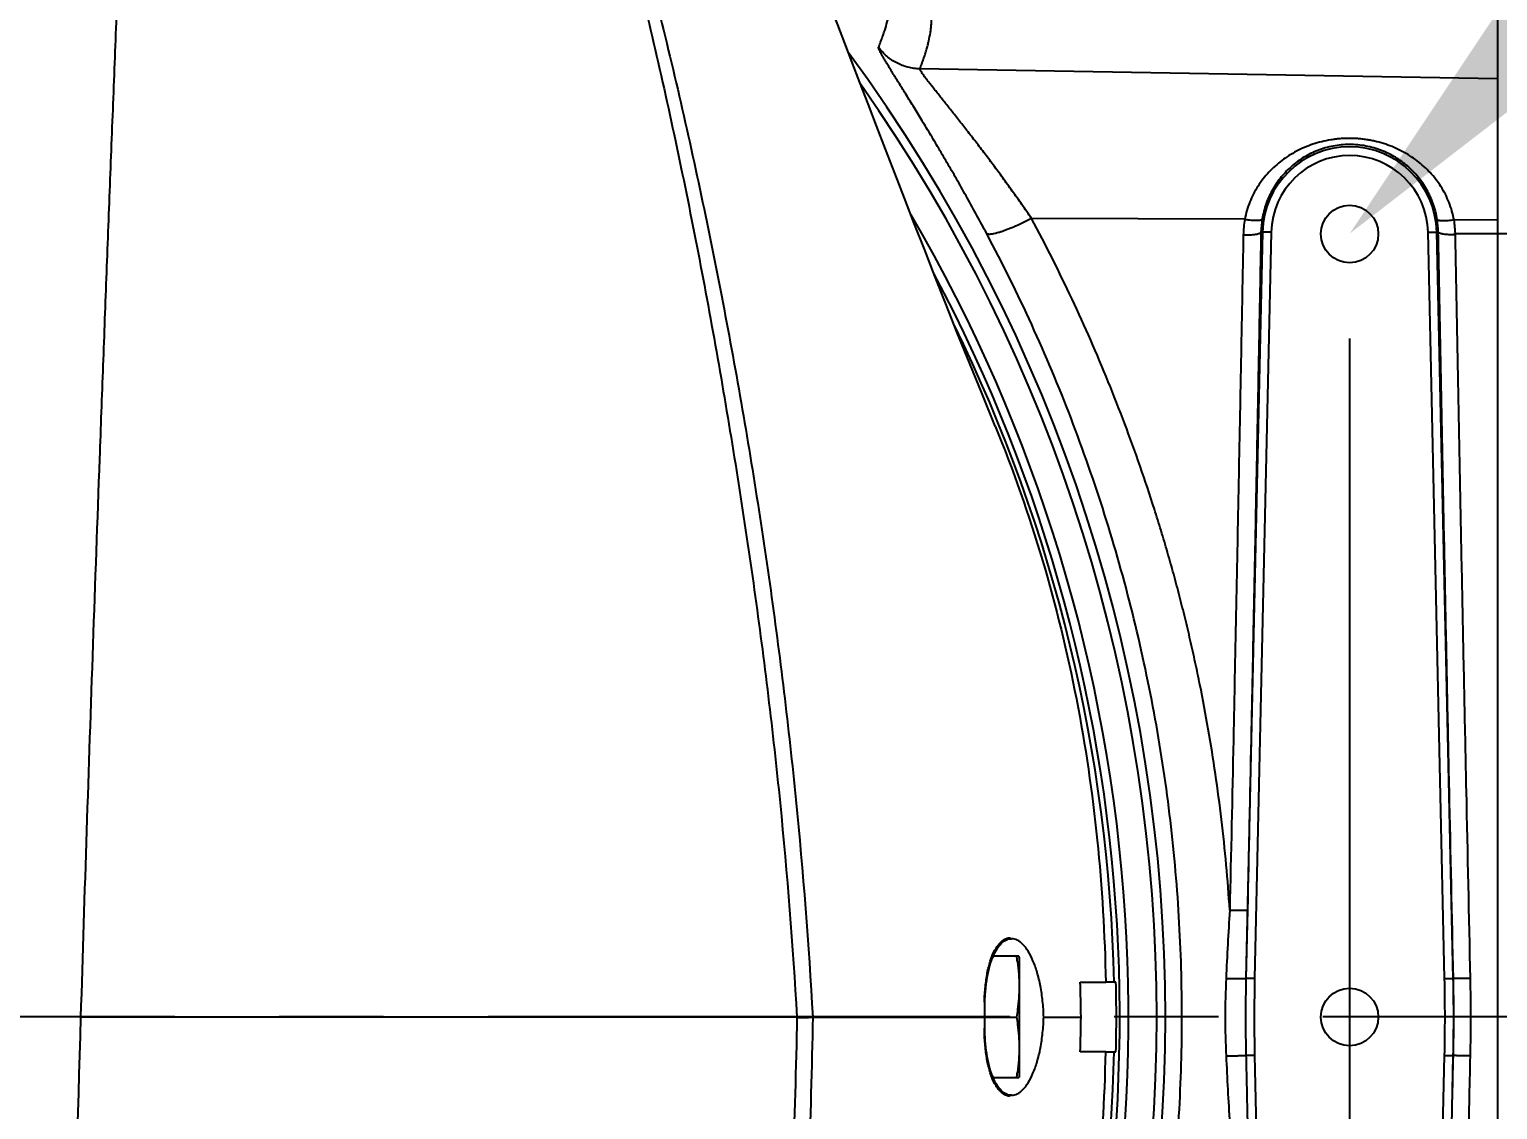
# Model space of a CAD drawing. Header units: millimetres. Extents: x 4086 to 8300, y 123 to 1549.
# Drawn here: x 7036.14 to 7057.24, y 456.67 to 472.19 of the extents above; entities that cross this region are included whole.
import ezdxf
from ezdxf import colors
from ezdxf.entities.mleader import LeaderData, LeaderLine
from ezdxf.math import Vec2, Vec3

# ---------------------------------------------------------------- set-up
doc = ezdxf.new("R2010")
doc.units = ezdxf.units.MM
doc.linetypes.add('CENTER', pattern=[0.6, 0.375, -0.075, 0.075, -0.075])
for name, color, linetype in [('中心线', 7, 'Continuous'), ('外形图', 7, 'Continuous'), ('多重引线', 7, 'Continuous'), ('尺寸标注', 7, 'Continuous')]:
    doc.layers.add(name, color=color, linetype=linetype)
doc.styles.add('思源黑', font='SourceHanSansCN-Normal.ttf')
doc.dimstyles.new('尺寸标注_1_4比例', dxfattribs={"dimtxt": 7, "dimasz": 6, "dimexe": 2, "dimexo": 1.5, "dimgap": 1, "dimtad": 1, "dimdec": 1, "dimlfac": 4, "dimdsep": 46, "dimtxsty": '思源黑', "dimcen": 0.09, "dimadec": 0, "dimazin": 0, "dimtp": 0.01, "dimtm": 0.01, "dimtfac": 1, "dimtdec": 1, "dimtofl": 0, "dimtmove": 0, "dimatfit": 3, "dimfxl": 1, "dimtolj": 1, "dimarcsym": 0})

# ---------------------------------------------------------------- blocks, each defined once
blk = doc.blocks.new('*D761')
at = {"layer": 'Defpoints', "color": 0}
for p in [(7055.112, 469.247), (7016.612, 423.975), (7055.112, 413.097)]:
    blk.add_point(p, dxfattribs=at)
at = {"layer": '尺寸标注', "color": 0, "lineweight": -2}
for p, q in [((7055.112, 467.747), (7055.112, 411.097)), ((7016.612, 422.475), (7016.612, 411.097)), ((7022.612, 413.097), (7049.112, 413.097))]:
    blk.add_line(p, q, dxfattribs=at)
at = {"layer": '尺寸标注', "color": 0}
for points in [[(7022.612, 414.097), (7022.612, 412.097), (7016.612, 413.097)], [(7049.112, 412.097), (7049.112, 414.097), (7055.112, 413.097)]]:
    blk.add_solid(points, dxfattribs=at)
at = {"layer": '尺寸标注', "color": 0, "insert": (7035.862, 417.659), "char_height": 7, "attachment_point": 5, "style": '思源黑'}
blk.add_mtext('\\A1;154', dxfattribs=at)
blk = doc.blocks.new('*D762')
at = {"layer": 'Defpoints', "color": 0}
for p in [(7055.112, 469.252), (7055.112, 446.747), (7087.838, 446.747)]:
    blk.add_point(p, dxfattribs=at)
at = {"layer": '尺寸标注', "color": 0, "lineweight": -2}
for p, q in [((7056.612, 469.252), (7089.838, 469.252)), ((7087.838, 463.252), (7087.838, 452.747)), ((7056.612, 446.747), (7089.838, 446.747))]:
    blk.add_line(p, q, dxfattribs=at)
at = {"layer": '尺寸标注', "color": 0}
for points in [[(7088.838, 463.252), (7086.838, 463.252), (7087.838, 469.252)], [(7086.838, 452.747), (7088.838, 452.747), (7087.838, 446.747)]]:
    blk.add_solid(points, dxfattribs=at)
at = {"layer": '尺寸标注', "color": 0, "insert": (7083.214, 457.999), "char_height": 7, "attachment_point": 5, "rotation": 90, "style": '思源黑'}
blk.add_mtext('\\A1;90', dxfattribs=at)

msp = doc.modelspace()

# ---------------------------------------------------------------- linework, layer by layer
at = {"layer": '中心线', "linetype": 'CENTER', "ltscale": 20}
msp.add_line((7074.229, 457.9978), (6904.8666, 457.9978), dxfattribs=at)
at = {"layer": '外形图'}
for p, q in [((7057.2393, 472.4718), (7057.2393, 443.5217)), ((7057.2393, 471.4748), (7048.9362, 471.6197)), ((7053.605, 469.4585), (7050.5415, 469.4686)), ((7057.2393, 469.4466), (7056.613, 469.4486)), ((7053.8602, 469.2746), (7053.6222, 458.5514)), ((7053.9852, 469.2718), (7053.7472, 458.5487)), ((7053.9852, 469.2718), (7053.8383, 469.275)), ((7056.239, 469.2718), (7056.3868, 469.2751)), ((7056.477, 458.5486), (7056.239, 469.2718)), ((7056.6019, 458.5514), (7056.3639, 469.2746)), ((7053.6435, 459.5368), (7053.6222, 458.5514)), ((7050.3587, 458.8718), (7049.99, 458.8718)), ((7050.3621, 458.8588), (7050.3587, 458.8718)), ((7050.3621, 458.8588), (7050.3621, 457.1347)), ((7056.477, 458.5486), (7056.6019, 458.5514)), ((7056.6031, 458.5514), (7056.6019, 458.5514)), ((7051.2411, 458.4968), (7051.6071, 458.4968)), ((7051.7542, 458.4968), (7051.6071, 458.4968)), ((7047.1675, 457.9968), (7036.8742, 457.9968)), ((7047.3952, 457.9968), (7050.3258, 457.9968)), ((7050.7155, 457.9968), (7051.2519, 457.9968)), ((7051.6071, 457.4968), (7051.2411, 457.4968)), ((7051.6071, 457.4968), (7051.7542, 457.4968)), ((7053.7472, 457.4449), (7053.6222, 457.4421)), ((7053.7471, 457.4449), (7053.9852, 446.7218)), ((7056.239, 446.7218), (7056.477, 457.4449)), ((7056.3639, 446.719), (7056.6019, 457.4421)), ((7056.477, 457.4449), (7056.6019, 457.4421)), ((7056.6029, 457.4421), (7056.6019, 457.4421)), ((7050.3587, 457.1218), (7049.99, 457.1218)), ((7050.3587, 457.1218), (7050.3598, 457.1261)), ((7050.3598, 457.1261), (7050.3609, 457.1304)), ((7050.3609, 457.1304), (7050.3621, 457.1347))]:
    msp.add_line(p, q, dxfattribs=at)
msp.add_lwpolyline([(7050.0178, 466.4855), (7049.8287, 466.9486), (7049.6467, 467.3976), (7049.4735, 467.8285), (7049.3086, 468.2426), (7049.1511, 468.6415), (7049.0001, 469.0268), (7048.8547, 469.4), (7048.7136, 469.7637), (7048.5757, 470.1202), (7048.4416, 470.4674), (7048.3129, 470.8012), (7048.1905, 471.1191), (7048.0739, 471.422), (7047.9627, 471.7114), (7047.8564, 471.9886), (7047.7548, 472.2541), (7047.6582, 472.5077), (7047.5664, 472.7496), (7047.4797, 472.9794), (7047.3983, 473.1958), (7047.3224, 473.3982)], dxfattribs=at)
for centre in [(7055.1121, 469.2468), (7055.1121, 457.9968)]:
    msp.add_circle(centre, 0.4125, dxfattribs=at)
for centre, radius, start, end in [((7029.1121, 457.9968), 23.3524, 323.61323, 36.38561), ((7029.1121, 457.9968), 23.2275, 324.77984, 35.227), ((7055.1121, 469.2468), 1.2521, 1.27146, 178.72854), ((7055.1121, 469.2468), 1.1272, 1.27146, 178.72854), ((7029.1121, 457.9968), 22.8218, 337.04853, 30.339), ((7055.1053, 469.2049), 1.5215, 170.40609, 178.91857), ((7055.1128, 469.2519), 1.2747, 170.4536, 178.9575), ((7055.1123, 469.2519), 1.2747, 1.0433, 9.17041), ((7055.111, 469.2049), 1.5216, 1.08221, 9.21585), ((7029.1121, 457.9968), 22.6968, 337.05032, 28.08051), ((7029.1121, 457.9968), 22.6214, 1.26651, 26.07635), ((7103.5634, 456.3225), 50.2768, 176.33992, 177.45982), ((7050.895, 458.4737), 0.9889, 156.24134, 157.9456), ((7046.7387, 458.3172), 3.6297, 7.48154, 8.78829), ((7065.7827, 457.9988), 12.4589, 177.46056, 182.58046), ((7078.6116, 457.9966), 24.9955, 178.72792, 181.27088), ((7031.6118, 457.9968), 24.8712, 358.72854, 1.27146), ((7031.6118, 457.9968), 24.9963, 358.72854, 1.27146), ((7031.3758, 458.0013), 25.2333, 358.73018, 1.24922), ((7031.6499, 457.9988), 25.2048, 358.72306, 1.25642), ((7021.3163, 457.6027), 29.9382, 0.75425, 1.71138), ((7029.1121, 457.9968), 22.6476, 358.73496, 1.26504), ((7631.4416, 439.4579), 594.8564, 178.2140734, 179.0571085), ((7021.3163, 458.3909), 29.9382, 358.28862, 359.24575), ((7029.1121, 457.9968), 22.6214, 337.05424, 358.73349), ((7103.3241, 459.6903), 50.0384, 182.58005, 183.68924), ((7050.8943, 457.5196), 0.9881, 202.05543, 203.76094), ((7046.7387, 457.6763), 3.6297, 351.21171, 352.51846)]:
    msp.add_arc(centre, radius, start, end, dxfattribs=at)
for points, knots in [([(7041.7479, 478.9295), (7041.9351, 478.873), (7042.2208, 478.7612), (7042.588, 478.5411), (7042.883, 478.3047), (7043.186, 477.9763), (7043.4872, 477.5312), (7043.7714, 476.9681), (7043.986, 476.4326), (7044.1517, 475.9723), (7044.3151, 475.4947), (7044.5103, 474.8878), (7044.7292, 474.1496), (7045.0055, 473.1527), (7045.3257, 471.8951), (7045.6755, 470.3748), (7045.9947, 468.8457), (7046.3826, 466.7978), (7046.7979, 464.2242), (7047.176, 461.1182), (7047.3382, 459.0381), (7047.3952, 457.9968)], [0, 0, 0, 0, 0.0263132, 0.0409617, 0.0574863, 0.0770058, 0.1008637, 0.1295655, 0.1617146, 0.1784516, 0.1953936, 0.2296437, 0.2642331, 0.2990144, 0.3688452, 0.4388497, 0.5089314, 0.5790488, 0.719333, 0.8596601, 1, 1, 1, 1]), ([(7038.3652, 478.7374), (7038.3002, 478.7115), (7038.169, 478.6434), (7037.9917, 478.4884), (7037.8428, 478.2712), (7037.7326, 478.0015), (7037.6588, 477.6974), (7037.6129, 477.375), (7037.5846, 477.0449), (7037.5648, 476.7123), (7037.5479, 476.3787), (7037.5285, 475.9335), (7037.5056, 475.3768), (7037.4788, 474.7086), (7037.4524, 474.0404), (7037.426, 473.3721), (7037.3909, 472.4812), (7037.3473, 471.3674), (7037.2956, 470.0308), (7037.2445, 468.6941), (7037.1942, 467.3574), (7037.1283, 465.5748), (7037.0485, 463.3464), (7036.9576, 460.6718), (7036.9011, 458.8885), (7036.8742, 457.9968)], [0, 0, 0, 0, 0.0099767, 0.0208925, 0.0332578, 0.0471848, 0.062218, 0.0778001, 0.093595, 0.1094583, 0.1253419, 0.1412348, 0.173029, 0.2048268, 0.2366259, 0.2684253, 0.3002249, 0.3638254, 0.427428, 0.491033, 0.5546408, 0.6182516, 0.7454838, 0.8727324, 1, 1, 1, 1]), ([(7041.5443, 478.631), (7041.64, 478.6039), (7041.8352, 478.5413), (7042.1312, 478.4224), (7042.4391, 478.2635), (7042.761, 478.0465), (7043.0261, 477.8038), (7043.2361, 477.5563), (7043.3975, 477.3268), (7043.5516, 477.0612), (7043.7496, 476.655), (7043.9203, 476.2139), (7044.0782, 475.7543), (7044.2327, 475.2792), (7044.4167, 474.6765), (7044.622, 473.9442), (7044.8804, 472.9566), (7045.1795, 471.7119), (7045.5067, 470.2086), (7045.8063, 468.6977), (7046.0816, 467.1813), (7046.3332, 465.6603), (7046.6358, 463.6265), (7046.9476, 461.0744), (7047.1102, 459.0235), (7047.1667, 457.9968)], [0, 0, 0, 0, 0.0135008, 0.0278092, 0.0432562, 0.0604471, 0.0803713, 0.0918113, 0.1044718, 0.1184023, 0.1334537, 0.1657748, 0.182519, 0.199435, 0.2335946, 0.2680577, 0.3026861, 0.3721761, 0.4418196, 0.5115318, 0.5812764, 0.6510406, 0.72082, 0.8604033, 1, 1, 1, 1]), ([(7048.3423, 471.9292), (7048.347, 471.9414), (7048.3562, 471.9656), (7048.3699, 472.0012), (7048.3834, 472.0358), (7048.3961, 472.0698), (7048.4081, 472.1033), (7048.423, 472.1468), (7048.4464, 472.2199), (7048.4745, 472.3206), (7048.4957, 472.4189), (7048.5075, 472.4936), (7048.5136, 472.5466), (7048.5165, 472.5896), (7048.5172, 472.6231), (7048.517, 472.6475), (7048.5159, 472.6716), (7048.5139, 472.6953), (7048.5109, 472.7188), (7048.5067, 472.7421), (7048.5015, 472.765), (7048.4936, 472.7939), (7048.4867, 472.8149), (7048.4817, 472.8284)], [0, 0, 0, 0, 0.0422959, 0.0834312, 0.1233187, 0.1623487, 0.2006053, 0.238113, 0.3109709, 0.4484937, 0.5755957, 0.6353904, 0.6927476, 0.7477836, 0.774536, 0.8008537, 0.8267667, 0.8523373, 0.8777636, 0.9032532, 0.9286473, 0.9535584, 1, 1, 1, 1]), ([(7048.9362, 471.6197), (7048.9408, 471.6321), (7048.9498, 471.6565), (7048.9609, 471.6869), (7048.9698, 471.7106), (7048.9784, 471.7338), (7048.9886, 471.7624), (7049.0002, 471.7963), (7049.0146, 471.8405), (7049.0311, 471.8946), (7049.0486, 471.9581), (7049.0685, 472.0387), (7049.0842, 472.117), (7049.095, 472.193), (7049.1004, 472.2469), (7049.1032, 472.299), (7049.1028, 472.3494), (7049.0991, 472.3984), (7049.0926, 472.4384), (7049.0861, 472.4657), (7049.0818, 472.4812), (7049.0783, 472.4927), (7049.0748, 472.5038), (7049.0702, 472.5178), (7049.0666, 472.528), (7049.0641, 472.5346)], [0, 0, 0, 0, 0.0420595, 0.0829685, 0.1029264, 0.1226267, 0.1614442, 0.1995069, 0.2368373, 0.3093895, 0.3792461, 0.4464934, 0.5734034, 0.6331971, 0.6906199, 0.7457967, 0.7990644, 0.8509183, 0.9020157, 0.9275433, 0.9403548, 0.9531364, 0.9655773, 0.9775064, 1, 1, 1, 1]), ([(7049.8956, 469.2532), (7049.8494, 469.3396), (7049.7571, 469.5105), (7049.6177, 469.7628), (7049.4793, 470.008), (7049.3428, 470.2448), (7049.2095, 470.472), (7049.0804, 470.6882), (7048.9569, 470.8922), (7048.8403, 471.0825), (7048.7322, 471.2575), (7048.6481, 471.3932), (7048.5864, 471.4929), (7048.5446, 471.5606), (7048.5063, 471.6232), (7048.4715, 471.6806), (7048.4405, 471.7324), (7048.4135, 471.7786), (7048.3906, 471.8188), (7048.372, 471.853), (7048.3595, 471.8777), (7048.3518, 471.8943), (7048.3476, 471.9044), (7048.3445, 471.9129), (7048.3427, 471.919), (7048.342, 471.923), (7048.3418, 471.9255), (7048.3418, 471.9275), (7048.3421, 471.9287), (7048.3423, 471.9292)], [0, 0, 0, 0, 0.0949236, 0.1881815, 0.2792786, 0.3677099, 0.4529512, 0.5344708, 0.6116862, 0.6839695, 0.7506587, 0.8110206, 0.8385931, 0.8643022, 0.8880506, 0.9097382, 0.92927, 0.9465671, 0.9615474, 0.9741229, 0.9842382, 0.9883729, 0.9918935, 0.9948017, 0.9971034, 0.9980318, 0.9988174, 0.9994682, 1, 1, 1, 1]), ([(7048.9362, 471.6197), (7048.9073, 471.6202), (7048.8495, 471.6246), (7048.7642, 471.6411), (7048.6813, 471.6674), (7048.602, 471.703), (7048.5274, 471.7476), (7048.4584, 471.8005), (7048.396, 471.861), (7048.3593, 471.9058), (7048.3423, 471.9292)], [0, 0, 0, 0, 0.1250006, 0.2500058, 0.3750136, 0.5000213, 0.6250261, 0.7500256, 0.8750172, 1, 1, 1, 1]), ([(7050.5415, 469.4686), (7050.4957, 469.5354), (7050.4039, 469.6676), (7050.2653, 469.8629), (7050.1274, 470.0533), (7049.9909, 470.2381), (7049.8567, 470.4166), (7049.7258, 470.5878), (7049.5994, 470.7508), (7049.4787, 470.9045), (7049.3652, 471.0477), (7049.276, 471.1598), (7049.2097, 471.2432), (7049.1643, 471.3004), (7049.1222, 471.3537), (7049.0837, 471.4029), (7049.0491, 471.4476), (7049.0186, 471.4877), (7048.9926, 471.5229), (7048.9713, 471.5528), (7048.9568, 471.5746), (7048.9478, 471.5893), (7048.9428, 471.5981), (7048.9392, 471.6055), (7048.937, 471.6108), (7048.9361, 471.6144), (7048.9357, 471.6169), (7048.9358, 471.6187), (7048.9362, 471.6197)], [0, 0, 0, 0, 0.0904721, 0.1797161, 0.2673621, 0.3530224, 0.4362783, 0.5166673, 0.593662, 0.6666508, 0.7349248, 0.7976501, 0.8266363, 0.8538669, 0.8792038, 0.9025023, 0.9236153, 0.9424009, 0.9587199, 0.9724399, 0.9834508, 0.9879186, 0.9916872, 0.9947565, 0.9971346, 0.9980728, 0.9988528, 1, 1, 1, 1]), ([(7056.613, 469.4486), (7056.6053, 469.4918), (7056.5855, 469.5769), (7056.5435, 469.7002), (7056.4901, 469.8179), (7056.4263, 469.9289), (7056.3529, 470.0328), (7056.2709, 470.1293), (7056.1809, 470.2181), (7056.0835, 470.2989), (7055.9793, 470.3715), (7055.8687, 470.4358), (7055.7522, 470.4913), (7055.6303, 470.5376), (7055.5251, 470.5681), (7055.4391, 470.5875), (7055.3736, 470.5996), (7055.3074, 470.609), (7055.2407, 470.6157), (7055.1737, 470.6197), (7055.1065, 470.6211), (7055.0395, 470.6198), (7054.9726, 470.6158), (7054.9062, 470.609), (7054.8186, 470.5966), (7054.711, 470.5746), (7054.5855, 470.5383), (7054.4647, 470.4925), (7054.3492, 470.4378), (7054.2395, 470.3744), (7054.1359, 470.3026), (7054.0391, 470.2227), (7053.9494, 470.1349), (7053.8674, 470.0394), (7053.794, 469.9363), (7053.7298, 469.8261), (7053.6759, 469.7092), (7053.6332, 469.5864), (7053.613, 469.5015), (7053.605, 469.4585)], [0, 0, 0, 0, 0.0318316, 0.0633599, 0.0945875, 0.1255471, 0.1562954, 0.1869044, 0.2174562, 0.2480446, 0.2787604, 0.3096853, 0.3408956, 0.3724407, 0.4043285, 0.420395, 0.4365313, 0.4527256, 0.4689626, 0.485224, 0.5014915, 0.5177467, 0.5339705, 0.5501447, 0.5662551, 0.5982346, 0.6298542, 0.6611047, 0.6920194, 0.7226597, 0.7531069, 0.7834521, 0.8137894, 0.8442105, 0.8748004, 0.905632, 0.9367601, 0.9682156, 1, 1, 1, 1]), ([(7056.3707, 469.455), (7056.3646, 469.4931), (7056.3489, 469.5684), (7056.3157, 469.678), (7056.2735, 469.7828), (7056.223, 469.8823), (7056.1648, 469.9761), (7056.0994, 470.0638), (7056.027, 470.1453), (7055.9481, 470.2203), (7055.8627, 470.2887), (7055.771, 470.3499), (7055.6732, 470.4037), (7055.5694, 470.4493), (7055.46, 470.486), (7055.346, 470.513), (7055.2285, 470.5294), (7055.1093, 470.5347), (7054.9905, 470.5287), (7054.8739, 470.5119), (7054.7612, 470.4848), (7054.6534, 470.4482), (7054.5511, 470.4031), (7054.4231, 470.3328), (7054.2767, 470.226), (7054.1507, 470.0964), (7054.0638, 469.981), (7054.0054, 469.8881), (7053.9547, 469.7894), (7053.912, 469.6853), (7053.8782, 469.5763), (7053.8621, 469.5013), (7053.8557, 469.4632)], [0, 0, 0, 0, 0.0322408, 0.0640521, 0.0954329, 0.1264076, 0.1570415, 0.1874237, 0.2176592, 0.247876, 0.2782099, 0.3087945, 0.3397687, 0.3712495, 0.4032989, 0.435898, 0.4689306, 0.5021605, 0.5352973, 0.5680671, 0.6002948, 0.63191, 0.6629457, 0.6934971, 0.7536196, 0.8134421, 0.8435924, 0.8740316, 0.9048463, 0.9360983, 0.9678181, 1, 1, 1, 1]), ([(7050.5415, 469.4686), (7050.5025, 469.4486), (7050.426, 469.4107), (7050.3305, 469.367), (7050.257, 469.3357), (7050.2054, 469.3148), (7050.1566, 469.2963), (7050.111, 469.2803), (7050.0689, 469.267), (7050.0307, 469.2563), (7049.9967, 469.2484), (7049.971, 469.244), (7049.9527, 469.242), (7049.9408, 469.2414), (7049.9302, 469.2415), (7049.9207, 469.2423), (7049.9125, 469.2438), (7049.9056, 469.2461), (7049.8999, 469.2491), (7049.8968, 469.2517), (7049.8956, 469.2532)], [0, 0, 0, 0, 0.1895231, 0.3696759, 0.454491, 0.5349219, 0.6103608, 0.6802472, 0.7440753, 0.8014046, 0.8518722, 0.8952153, 0.9141744, 0.9313222, 0.9466797, 0.9602933, 0.9722464, 0.9826786, 0.9918152, 1, 1, 1, 1]), ([(7053.3892, 459.532), (7053.3614, 459.9678), (7053.2821, 460.8373), (7053.1242, 461.9167), (7052.9832, 462.6663), (7052.894, 463.0925), (7052.8229, 463.4109), (7052.7475, 463.7283), (7052.6679, 464.0444), (7052.584, 464.3592), (7052.4958, 464.6727), (7052.4033, 464.9848), (7052.2745, 465.3986), (7052.1033, 465.9122), (7051.882, 466.5224), (7051.5663, 467.3269), (7051.133, 468.3162), (7050.7453, 469.0882), (7050.5415, 469.4686)], [0, 0, 0, 0, 0.1257554, 0.2513472, 0.3140745, 0.3454185, 0.376748, 0.4080629, 0.4393628, 0.4706469, 0.5019138, 0.5331604, 0.5643851, 0.6267675, 0.6890718, 0.7513151, 0.8756824, 1, 1, 1, 1]), ([(7053.605, 469.4585), (7053.6207, 469.4559), (7053.6516, 469.4514), (7053.6967, 469.4464), (7053.7386, 469.4436), (7053.7708, 469.443), (7053.7938, 469.4438), (7053.8086, 469.4449), (7053.8216, 469.4466), (7053.8326, 469.4488), (7053.8416, 469.4516), (7053.8477, 469.4544), (7053.8514, 469.457), (7053.8534, 469.4589), (7053.8549, 469.461), (7053.8555, 469.4625), (7053.8557, 469.4632)], [0, 0, 0, 0, 0.1856825, 0.364278, 0.5294831, 0.6755664, 0.7398871, 0.7976975, 0.8485957, 0.8923067, 0.928737, 0.958092, 0.9703487, 0.9812094, 0.9909596, 1, 1, 1, 1]), ([(7056.613, 469.4486), (7056.5976, 469.4463), (7056.5675, 469.4422), (7056.5237, 469.4378), (7056.4832, 469.4355), (7056.4521, 469.4352), (7056.43, 469.4361), (7056.4158, 469.4373), (7056.4034, 469.439), (7056.3928, 469.4412), (7056.3842, 469.4438), (7056.3784, 469.4465), (7056.3749, 469.449), (7056.3729, 469.4509), (7056.3715, 469.4528), (7056.3709, 469.4543), (7056.3707, 469.455)], [0, 0, 0, 0, 0.1874092, 0.3668058, 0.5321215, 0.6778627, 0.7419121, 0.799418, 0.8499998, 0.8933994, 0.9295351, 0.9586163, 0.9707419, 0.9814732, 0.9910931, 1, 1, 1, 1]), ([(7049.8592, 446.6784), (7050.0888, 447.1061), (7050.5228, 447.9773), (7051.0935, 449.323), (7051.582, 450.7049), (7051.9857, 452.1177), (7052.3025, 453.5557), (7052.5304, 455.0135), (7052.6688, 456.4848), (7052.7169, 457.9631), (7052.6741, 459.4413), (7052.5405, 460.9126), (7052.3168, 462.3706), (7052.0046, 463.8091), (7051.6056, 465.222), (7051.1223, 466.6042), (7050.5563, 467.9515), (7050.1246, 468.8242), (7049.8956, 469.2532)], [0, 0, 0, 0, 0.0619727, 0.1241343, 0.1864662, 0.2489497, 0.311566, 0.3743057, 0.4371635, 0.50008, 0.5629792, 0.62581, 0.6885385, 0.7511376, 0.8135782, 0.8758196, 0.93793, 1, 1, 1, 1]), ([(7053.584, 469.2337), (7053.5765, 468.8329), (7053.5613, 468.0306), (7053.5383, 466.8257), (7053.5148, 465.6177), (7053.4907, 464.406), (7053.4661, 463.191), (7053.4326, 461.5659), (7053.4067, 460.346), (7053.3892, 459.532)], [0, 0, 0, 0, 0.1239358, 0.2480836, 0.3725669, 0.4974835, 0.6227597, 0.7483032, 1, 1, 1, 1]), ([(7053.584, 469.2337), (7053.6003, 469.2333), (7053.6322, 469.2332), (7053.6787, 469.2348), (7053.7217, 469.2381), (7053.7546, 469.2422), (7053.7779, 469.2464), (7053.7929, 469.2497), (7053.8059, 469.2533), (7053.8168, 469.2572), (7053.8256, 469.2612), (7053.8314, 469.2649), (7053.8348, 469.2681), (7053.8366, 469.2704), (7053.8378, 469.2727), (7053.8382, 469.2743), (7053.8383, 469.275)], [0, 0, 0, 0, 0.1845511, 0.3627864, 0.5281735, 0.6747458, 0.7393546, 0.7974461, 0.8485934, 0.8924972, 0.9290411, 0.9584082, 0.970627, 0.9814194, 0.9910739, 1, 1, 1, 1]), ([(7053.8383, 469.275), (7053.8307, 468.8727), (7053.8155, 468.0674), (7053.7924, 466.858), (7053.769, 465.6454), (7053.7449, 464.4292), (7053.7203, 463.2095), (7053.6868, 461.5783), (7053.661, 460.3538), (7053.6435, 459.5368)], [0, 0, 0, 0, 0.1239343, 0.2480818, 0.3725666, 0.4974852, 0.622761, 0.7483047, 1, 1, 1, 1]), ([(7056.6031, 458.5514), (7056.5834, 459.4511), (7056.5547, 460.7997), (7056.5174, 462.5962), (7056.49, 463.9396), (7056.4633, 465.2793), (7056.4373, 466.6146), (7056.4119, 467.946), (7056.3951, 468.8323), (7056.3868, 469.2751)], [0, 0, 0, 0, 0.2517047, 0.3772772, 0.5025852, 0.6275484, 0.7520453, 0.8761454, 1, 1, 1, 1]), ([(7056.6323, 469.2337), (7056.6165, 469.2334), (7056.5855, 469.2335), (7056.5404, 469.2353), (7056.4988, 469.2387), (7056.4671, 469.2428), (7056.4447, 469.247), (7056.4303, 469.2503), (7056.4179, 469.2538), (7056.4074, 469.2576), (7056.399, 469.2616), (7056.3934, 469.2652), (7056.3902, 469.2683), (7056.3884, 469.2705), (7056.3873, 469.2727), (7056.3869, 469.2743), (7056.3868, 469.2751)], [0, 0, 0, 0, 0.1860677, 0.3648554, 0.5301055, 0.6761332, 0.7404019, 0.7981505, 0.8489811, 0.8926215, 0.9289796, 0.9582602, 0.970478, 0.9812979, 0.991005, 1, 1, 1, 1]), ([(7056.8486, 458.5515), (7056.829, 459.4477), (7056.8002, 460.7911), (7056.7629, 462.5806), (7056.7355, 463.9189), (7056.7088, 465.2533), (7056.6828, 466.5835), (7056.6574, 467.9097), (7056.6407, 468.7926), (7056.6323, 469.2337)], [0, 0, 0, 0, 0.2517067, 0.3772796, 0.5025861, 0.6275494, 0.7520442, 0.8761442, 1, 1, 1, 1]), ([(7050.0178, 466.4855), (7050.2765, 465.8543), (7050.7308, 464.5645), (7051.2167, 462.5721), (7051.5127, 460.5431), (7051.5938, 459.1787), (7051.6071, 458.4968)], [0, 0, 0, 0, 0.2498787, 0.4999545, 0.7501343, 1, 1, 1, 1]), ([(7053.3892, 459.532), (7053.4055, 459.5317), (7053.4374, 459.5311), (7053.4768, 459.5307), (7053.5071, 459.5306), (7053.5283, 459.5307), (7053.5481, 459.5308), (7053.5665, 459.5311), (7053.5833, 459.5315), (7053.5982, 459.532), (7053.6111, 459.5325), (7053.622, 459.5332), (7053.6297, 459.5338), (7053.6347, 459.5344), (7053.6376, 459.5348), (7053.6399, 459.5353), (7053.6416, 459.5357), (7053.6428, 459.5362), (7053.6434, 459.5366), (7053.6435, 459.5368)], [0, 0, 0, 0, 0.1915809, 0.3764442, 0.4641259, 0.547508, 0.6257909, 0.6982245, 0.7641157, 0.8228357, 0.873827, 0.91661, 0.950792, 0.9645632, 0.9760854, 0.9853458, 0.9923524, 0.9971597, 1, 1, 1, 1]), ([(7049.9739, 458.874), (7049.99, 458.9127), (7050.0239, 458.9818), (7050.0792, 459.0559), (7050.122, 459.0931), (7050.1458, 459.1088), (7050.1635, 459.1183), (7050.1813, 459.126), (7050.1966, 459.1299), (7050.2085, 459.1333), (7050.2177, 459.1353), (7050.2275, 459.1337), (7050.2333, 459.1303), (7050.2361, 459.1282)], [0, 0, 0, 0, 0.3216426, 0.5867922, 0.7008651, 0.7540398, 0.8050617, 0.8543281, 0.9020943, 0.9258936, 0.9493345, 0.9731282, 1, 1, 1, 1]), ([(7049.9899, 458.8721), (7050.0055, 458.9075), (7050.0382, 458.971), (7050.0977, 459.0496), (7050.1544, 459.0948), (7050.2012, 459.115), (7050.2245, 459.1197), (7050.2361, 459.1209)], [0, 0, 0, 0, 0.3179291, 0.58407, 0.8055994, 0.9043496, 1, 1, 1, 1]), ([(7050.2361, 459.1209), (7050.2376, 459.1211), (7050.2434, 459.1215), (7050.2491, 459.1218), (7050.2533, 459.1218)], [0, 0, 0, 0, 0.270254, 1, 1, 1, 1]), ([(7050.7155, 457.9968), (7050.7134, 458.0727), (7050.7036, 458.2215), (7050.6724, 458.4356), (7050.6263, 458.6304), (7050.568, 458.7987), (7050.5, 458.9356), (7050.4247, 459.038), (7050.3433, 459.1045), (7050.2813, 459.1218), (7050.2533, 459.1218)], [0, 0, 0, 0, 0.176634, 0.3461904, 0.502583, 0.6412853, 0.7595745, 0.856742, 0.9347722, 1, 1, 1, 1]), ([(7049.8699, 458.1096), (7049.8698, 458.1464), (7049.8668, 458.2013), (7049.8652, 458.2742), (7049.8678, 458.3452), (7049.8768, 458.4314), (7049.8886, 458.5318), (7049.9038, 458.6274), (7049.9285, 458.742), (7049.953, 458.8238), (7049.9739, 458.874)], [0, 0, 0, 0, 0.1420562, 0.2124757, 0.2815647, 0.4163148, 0.5469024, 0.6719822, 0.7901267, 1, 1, 1, 1]), ([(7049.8694, 458.1314), (7049.8694, 458.1401), (7049.8685, 458.1573), (7049.8684, 458.1831), (7049.8696, 458.2087), (7049.8707, 458.2427), (7049.8727, 458.2849), (7049.877, 458.351), (7049.8844, 458.4316), (7049.9002, 458.5532), (7049.9267, 458.6921), (7049.9592, 458.7974), (7049.9785, 458.845)], [0, 0, 0, 0, 0.035664, 0.0711973, 0.106616, 0.1418663, 0.2118178, 0.2809236, 0.4160289, 0.5461252, 0.7876125, 1, 1, 1, 1]), ([(7049.9739, 458.874), (7049.9747, 458.8716), (7049.9775, 458.8622), (7049.9787, 458.8523), (7049.9785, 458.845)], [0, 0, 0, 0, 0.2581334, 1, 1, 1, 1]), ([(7053.336, 458.5508), (7053.3537, 458.5503), (7053.3889, 458.5495), (7053.4324, 458.5488), (7053.4662, 458.5484), (7053.4902, 458.5482), (7053.5128, 458.5481), (7053.5339, 458.5481), (7053.5531, 458.5482), (7053.5703, 458.5484), (7053.5832, 458.5486), (7053.5924, 458.5489), (7053.5984, 458.5491), (7053.6037, 458.5493), (7053.6083, 458.5495), (7053.6123, 458.5498), (7053.6157, 458.5501), (7053.6183, 458.5504), (7053.6202, 458.5507), (7053.6214, 458.551), (7053.622, 458.5512), (7053.6222, 458.5514), (7053.6222, 458.5515)], [0, 0, 0, 0, 0.1853372, 0.3680008, 0.4557386, 0.5397466, 0.6190748, 0.6928261, 0.7601669, 0.8203369, 0.872658, 0.8956878, 0.9165426, 0.9351643, 0.951502, 0.9655117, 0.9771576, 0.9864138, 0.993268, 0.9977379, 0.9991158, 1, 1, 1, 1]), ([(7053.7472, 458.5486), (7053.7392, 458.5489), (7053.7234, 458.5492), (7053.7005, 458.5497), (7053.6793, 458.5502), (7053.6631, 458.5506), (7053.6517, 458.5508), (7053.6444, 458.551), (7053.638, 458.5511), (7053.6327, 458.5512), (7053.6285, 458.5513), (7053.6257, 458.5514), (7053.624, 458.5514), (7053.6231, 458.5514), (7053.6226, 458.5514), (7053.6223, 458.5514), (7053.6222, 458.5514)], [0, 0, 0, 0, 0.19298, 0.3787063, 0.5501999, 0.7010154, 0.7668611, 0.8254846, 0.8763337, 0.9189295, 0.9528708, 0.9778381, 0.9868793, 0.9935962, 0.9979723, 1, 1, 1, 1]), ([(7053.7472, 458.5487), (7053.7452, 458.4567), (7053.7421, 458.2728), (7053.7404, 457.9968), (7053.7419, 457.7208), (7053.7451, 457.5369), (7053.7471, 457.4449)], [0, 0, 0, 0, 0.2499998, 0.5000002, 0.7500002, 1, 1, 1, 1]), ([(7056.8486, 458.5515), (7056.8327, 458.5511), (7056.8017, 458.5505), (7056.7634, 458.5499), (7056.7341, 458.5496), (7056.7137, 458.5494), (7056.6945, 458.5493), (7056.6768, 458.5493), (7056.6607, 458.5493), (7056.6464, 458.5494), (7056.634, 458.5496), (7056.6249, 458.5498), (7056.6187, 458.55), (7056.6148, 458.5501), (7056.6115, 458.5503), (7056.6087, 458.5505), (7056.6065, 458.5507), (7056.6048, 458.5509), (7056.6038, 458.5511), (7056.6033, 458.5513), (7056.6031, 458.5514), (7056.6031, 458.5514)], [0, 0, 0, 0, 0.1937325, 0.3796849, 0.4675925, 0.551032, 0.6292363, 0.7014865, 0.767119, 0.8255311, 0.8761873, 0.9186248, 0.9366381, 0.9524585, 0.9660516, 0.9773883, 0.986447, 0.9932157, 0.9977011, 0.9991079, 1, 1, 1, 1]), ([(7050.3621, 458.4343), (7050.3621, 458.3245), (7050.3518, 458.178), (7050.3314, 458.033), (7050.3258, 457.9968)], [0, 0, 0, 0, 0.7495655, 1, 1, 1, 1]), ([(7049.8722, 457.9968), (7049.8714, 458.0192), (7049.8704, 458.0529), (7049.8701, 458.0922), (7049.8699, 458.1147), (7049.8694, 458.1258), (7049.8694, 458.1314)], [0, 0, 0, 0, 0.5008992, 0.7507891, 0.8754927, 1, 1, 1, 1]), ([(7047.1675, 457.9968), (7047.1571, 457.2649), (7047.1102, 455.8014), (7046.9166, 452.8795), (7046.6703, 450.6954), (7046.4586, 449.2468)], [0, 0, 0, 0, 0.2499851, 0.4999764, 1, 1, 1, 1]), ([(7047.3949, 457.9968), (7047.3749, 456.5336), (7047.2337, 453.6079), (7046.9159, 450.6963), (7046.7106, 449.2472)], [0, 0, 0, 0, 0.4999473, 1, 1, 1, 1]), ([(7047.167, 457.9913), (7047.1728, 457.9897), (7047.1845, 457.9874), (7047.2081, 457.9879), (7047.2368, 457.9876), (7047.2702, 457.9884), (7047.3014, 457.9897), (7047.3299, 457.9914), (7047.3552, 457.9935), (7047.3764, 457.9958), (7047.3895, 457.9975), (7047.3952, 457.9968)], [0, 0, 0, 0, 0.0780622, 0.1557568, 0.3085132, 0.4551603, 0.5927227, 0.7184103, 0.8296808, 0.9243055, 1, 1, 1, 1]), ([(7049.8694, 457.8614), (7049.8694, 457.867), (7049.8699, 457.8783), (7049.8701, 457.9008), (7049.8704, 457.9403), (7049.8714, 457.9742), (7049.8722, 457.9968)], [0, 0, 0, 0, 0.1245023, 0.2492028, 0.4990915, 1, 1, 1, 1]), ([(7050.2533, 456.8718), (7050.2813, 456.8718), (7050.3433, 456.8891), (7050.4247, 456.9556), (7050.5, 457.0579), (7050.568, 457.1948), (7050.6263, 457.3632), (7050.6724, 457.5579), (7050.7036, 457.7721), (7050.7134, 457.9208), (7050.7155, 457.9968)], [0, 0, 0, 0, 0.0652278, 0.143258, 0.2404255, 0.3587147, 0.497417, 0.6538096, 0.823366, 1, 1, 1, 1]), ([(7050.3258, 457.9968), (7050.3314, 457.9605), (7050.3518, 457.8156), (7050.3621, 457.669), (7050.3621, 457.5593)], [0, 0, 0, 0, 0.2504346, 1, 1, 1, 1]), ([(7049.9739, 457.1196), (7049.953, 457.1698), (7049.9192, 457.2826), (7049.8917, 457.4314), (7049.8769, 457.5623), (7049.8674, 457.6665), (7049.8624, 457.774), (7049.8663, 457.8467), (7049.8699, 457.8832)], [0, 0, 0, 0, 0.2101451, 0.4534931, 0.5843202, 0.7190902, 0.8579557, 1, 1, 1, 1]), ([(7049.9785, 457.1485), (7049.9592, 457.1961), (7049.9267, 457.3013), (7049.8941, 457.4722), (7049.8791, 457.6107), (7049.8727, 457.7081), (7049.8707, 457.7502), (7049.8697, 457.7842), (7049.8685, 457.8098), (7049.8685, 457.8356), (7049.8694, 457.8528), (7049.8694, 457.8614)], [0, 0, 0, 0, 0.2124104, 0.4539043, 0.7190614, 0.7881692, 0.8581237, 0.8933759, 0.928797, 0.964333, 1, 1, 1, 1]), ([(7050.0178, 449.508), (7050.2765, 450.1392), (7050.7308, 451.429), (7051.2167, 453.4215), (7051.5127, 455.4504), (7051.5938, 456.8148), (7051.6071, 457.4968)], [0, 0, 0, 0, 0.2498787, 0.4999545, 0.7501344, 1, 1, 1, 1]), ([(7053.3364, 457.4378), (7053.3541, 457.4383), (7053.3891, 457.439), (7053.4325, 457.4399), (7053.4662, 457.4406), (7053.4901, 457.441), (7053.5127, 457.4414), (7053.5337, 457.4417), (7053.5529, 457.442), (7053.5701, 457.4422), (7053.585, 457.4424), (7053.596, 457.4424), (7053.6035, 457.4425), (7053.6082, 457.4425), (7053.6123, 457.4425), (7053.6156, 457.4424), (7053.6183, 457.4424), (7053.6201, 457.4423), (7053.6212, 457.4423), (7053.6218, 457.4422), (7053.6221, 457.4422), (7053.6223, 457.4422), (7053.6224, 457.4421)], [0, 0, 0, 0, 0.18503, 0.3674094, 0.4550323, 0.5389531, 0.6182274, 0.6919637, 0.7593322, 0.8195751, 0.8720151, 0.9160626, 0.9347805, 0.9512226, 0.9653426, 0.9771009, 0.9864654, 0.9934107, 0.9959707, 0.9979208, 0.9992618, 1, 1, 1, 1]), ([(7053.6222, 457.4421), (7053.624, 457.3611), (7053.6277, 457.199), (7053.633, 456.9559), (7053.6384, 456.7129), (7053.642, 456.5508), (7053.6438, 456.4698)], [0, 0, 0, 0, 0.2499942, 0.4999966, 0.7499962, 1, 1, 1, 1]), ([(7056.3854, 446.7185), (7056.4018, 447.6045), (7056.4272, 448.936), (7056.4622, 450.7143), (7056.4891, 452.0545), (7056.5165, 453.3979), (7056.5445, 454.7441), (7056.5732, 456.0924), (7056.5929, 456.9921), (7056.6029, 457.4421)], [0, 0, 0, 0, 0.2478456, 0.3724888, 0.4974892, 0.6227787, 0.7483169, 0.8740872, 1, 1, 1, 1]), ([(7056.8484, 457.4371), (7056.8325, 457.4375), (7056.8014, 457.4381), (7056.7563, 457.4391), (7056.7147, 457.44), (7056.683, 457.4407), (7056.6605, 457.4411), (7056.6462, 457.4414), (7056.6338, 457.4416), (7056.6234, 457.4418), (7056.6161, 457.442), (7056.6113, 457.442), (7056.6085, 457.4421), (7056.6063, 457.4421), (7056.6046, 457.4421), (7056.6036, 457.4421), (7056.603, 457.4421), (7056.6029, 457.4421)], [0, 0, 0, 0, 0.1938732, 0.3799689, 0.5514486, 0.7020119, 0.7676852, 0.8261264, 0.8767974, 0.9192318, 0.953039, 0.9666069, 0.9779076, 0.9869152, 0.9936091, 0.9979737, 1, 1, 1, 1]), ([(7056.6309, 446.7637), (7056.6474, 447.6455), (7056.6728, 448.9708), (7056.7077, 450.7408), (7056.7346, 452.0748), (7056.762, 453.4119), (7056.79, 454.7517), (7056.8187, 456.0938), (7056.8384, 456.9892), (7056.8484, 457.4371)], [0, 0, 0, 0, 0.2478474, 0.3724906, 0.4974906, 0.6227799, 0.748317, 0.8740868, 1, 1, 1, 1]), ([(7049.9739, 457.1196), (7049.9747, 457.122), (7049.9775, 457.1314), (7049.9787, 457.1413), (7049.9785, 457.1485)], [0, 0, 0, 0, 0.2581334, 1, 1, 1, 1]), ([(7050.2361, 456.8653), (7050.2297, 456.8654), (7050.2211, 456.8601), (7050.2084, 456.8591), (7050.1993, 456.8619), (7050.1906, 456.8653), (7050.1785, 456.8693), (7050.1633, 456.875), (7050.1458, 456.8848), (7050.1219, 456.9005), (7050.0929, 456.9257), (7050.0602, 456.9631), (7050.0167, 457.0264), (7049.99, 457.0808), (7049.9739, 457.1196)], [0, 0, 0, 0, 0.0488876, 0.0723173, 0.0960789, 0.120456, 0.1446685, 0.1936332, 0.2447942, 0.298034, 0.4121951, 0.5384295, 0.6781057, 1, 1, 1, 1]), ([(7050.2361, 456.8726), (7050.2245, 456.8738), (7050.2012, 456.8786), (7050.1544, 456.8987), (7050.0977, 456.9439), (7050.0382, 457.0226), (7050.0055, 457.086), (7049.9899, 457.1214)], [0, 0, 0, 0, 0.0956506, 0.1944009, 0.4159287, 0.6820705, 1, 1, 1, 1]), ([(7050.2533, 456.8718), (7050.2491, 456.8718), (7050.2434, 456.8721), (7050.2376, 456.8725), (7050.2361, 456.8726)], [0, 0, 0, 0, 0.7297253, 1, 1, 1, 1])]:
    msp.add_open_spline(points, degree=3, knots=knots, dxfattribs=at)
for points in [[(7050.3375, 458.7898), (7050.353, 458.672), (7050.3621, 458.5531), (7050.3621, 458.4343)], [(7050.3621, 457.5593), (7050.3621, 457.4405), (7050.353, 457.3215), (7050.3375, 457.2037)]]:
    msp.add_open_spline(points, degree=3, dxfattribs=at)

# ---------------------------------------------------------------- dimensions: what is measured, and where the dimension line sits
at = {"layer": '尺寸标注'}
dim = msp.add_linear_dim(base=(7055.1121, 413.0967), p1=(7016.6121, 423.9748), p2=(7055.1121, 469.2468), dimstyle='尺寸标注_1_4比例', dxfattribs=at)
dim.commit()
dim.dimension.update_dxf_attribs({"geometry": '*D761', "text_midpoint": (7035.8621, 417.6589)})
dim = msp.add_linear_dim(base=(7087.8384, 446.7468), p1=(7055.1123, 469.2519), p2=(7055.1121, 446.7468), angle=90, dimstyle='尺寸标注_1_4比例', dxfattribs=at)
dim.commit()
dim.dimension.update_dxf_attribs({"geometry": '*D762', "text_midpoint": (7083.2141, 457.9993)})

# ---------------------------------------------------------------- leaders
at = {"layer": '多重引线'}
ml = msp.add_multileader_mtext('Standard', dxfattribs=at)
ml.set_content('{\\C256;3}×{\\C256;M4\\A1; \\fSource Han Sans CN Normal|b0|i0|c0|p34;\\C7;depth \\fSource Han Sans CN Normal|b0|i0|c134|p34;\\C256;8}', style='思源黑')
ml.set_leader_properties(linetype='ByLayer')
ml.build(insert=Vec2(0, 0))
ml.multileader.update_dxf_attribs({"text_left_attachment_type": 5, "text_right_attachment_type": 5, "dogleg_length": 10, "arrow_head_size": 7.5})
ctx = ml.context
ctx.base_point, ctx.char_height, ctx.arrow_head_size, ctx.landing_gap_size, ctx.plane_origin = Vec3(7082.2177, 487.5864), 7, 7.5, 2.5, Vec3(7154.7043, 255.5689)
ctx.left_attachment, ctx.right_attachment, ctx.text_align_type = 5, 5, 1
notes = []
notes.append((ctx, [(1, (1, 1, 0), (7072.2177, 487.5864), (1, 0), 10, [(1, [(7055.1123, 469.2519)], 0, [])])]))
ctx.mtext.insert, ctx.mtext.alignment, ctx.mtext.flow_direction = Vec3(7116.1364, 497.417), 2, 5
for ctx, leaders in notes:
    for number, flags, end, landing, length, lines in leaders:
        leader = LeaderData()
        leader.index, (leader.has_last_leader_line, leader.has_dogleg_vector, leader.attachment_direction) = number, flags
        leader.last_leader_point, leader.dogleg_vector, leader.dogleg_length = Vec3(end), Vec3(landing), length
        for number, points, colour, breaks in lines:
            line = LeaderLine()
            line.index, line.vertices, line.color, line.breaks = number, Vec3.list(points), colors.encode_raw_color(colour), breaks
            leader.lines.append(line)
        ctx.leaders.append(leader)

doc.saveas('drawing.dxf')
